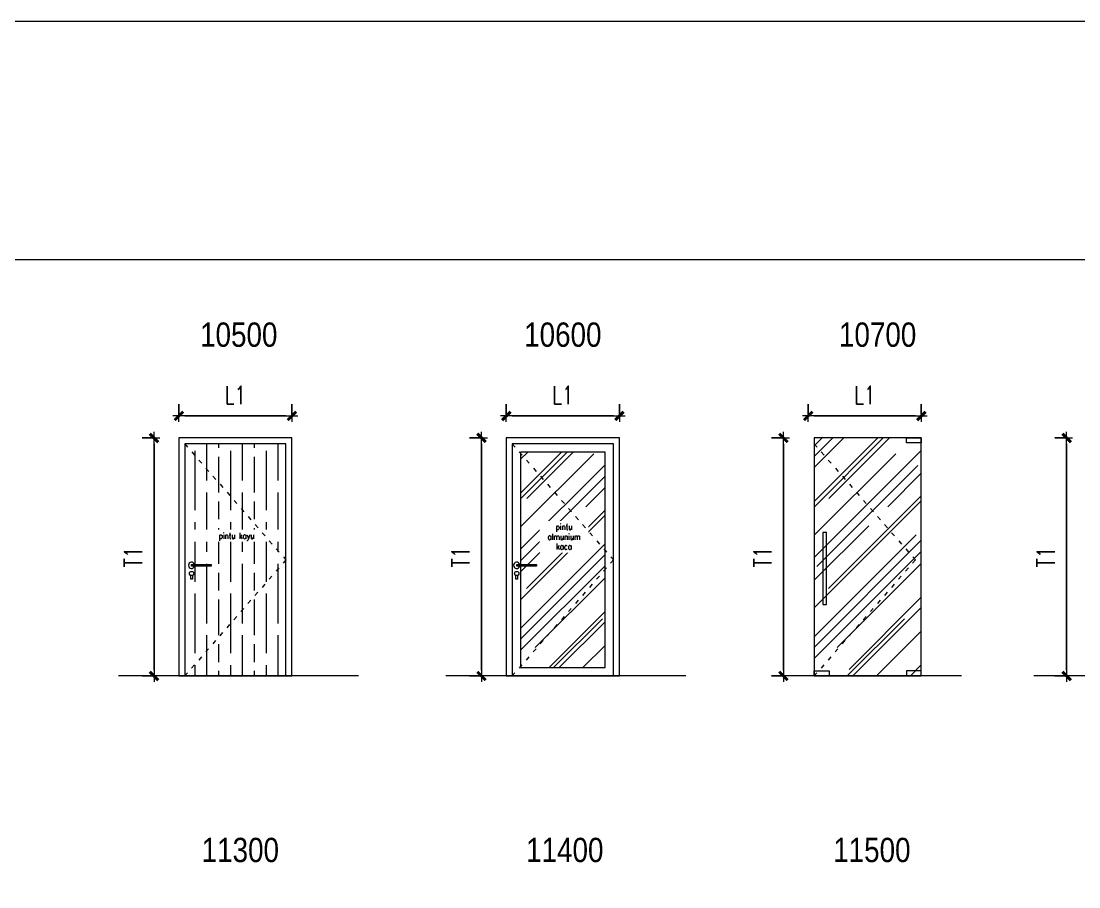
# Model space of a CAD drawing. Header units: centimetres. Extents: x 241563 to 294181, y -34797 to 61752.
# Drawn here: x 262360 to 271249, y 54478 to 61752 of the extents above; entities that cross this region are included whole.
import ezdxf

# ---------------------------------------------------------------- set-up
doc = ezdxf.new("R2010")
doc.units = ezdxf.units.CM
doc.header["$MEASUREMENT"] = 0
doc.linetypes.add('ACAD_ISO03W100', pattern=[30, 12, -18])
doc.layers.add('0.00', color=130, linetype='Continuous', lineweight=0)
doc.layers.add('0.09', color=30, linetype='Continuous', lineweight=9)
doc.styles.add('51DIM', font='SIMPLEX.shx', dxfattribs={"width": 0.85})
doc.styles.add('ISO', font='ARIALN.TTF')
doc.styles.add('TEXT', font='simplex.shx', dxfattribs={"width": 0.75})
doc.dimstyles.new('D100B', dxfattribs={"dimscale": 100, "dimtxt": 1.5, "dimasz": 0.5, "dimexe": 1, "dimexo": 2, "dimgap": 1, "dimtad": 1, "dimdec": 0, "dimzin": 0, "dimdsep": 46, "dimtxsty": 'TEXT', "dimblk1": 'tick', "dimblk2": 'tick', "dimsah": 1, "dimcen": 0, "dimclre": 15, "dimadec": 0, "dimazin": 0, "dimtfac": 1, "dimtdec": 0, "dimtix": 1, "dimtmove": 2, "dimatfit": 3, "dimldrblk": 'tick', "dimfxl": 1, "dimtolj": 1, "dimtzin": 0, "dimarcsym": 0})

# ---------------------------------------------------------------- blocks, each defined once
blk = doc.blocks.new('tick')
for p, q in [((-1, 0), (1, 0)), ((0, 1), (0, -1))]:
    blk.add_line(p, q)
at = {"const_width": 0.5}
blk.add_lwpolyline([(-0.71, -0.71), (0.71, 0.71)], dxfattribs=at)
blk = doc.blocks.new('*D19')
at = {"layer": '0.00', "color": 15, "linetype": 'Continuous', "lineweight": -2, "ltscale": 2, "transparency": 16777216}
for p, q in [((263685.8, 58450.2), (263685.8, 58535.3)), ((264635.8, 58450.2), (264635.8, 58535.3))]:
    blk.add_line(p, q, dxfattribs=at)
at = {"layer": '0.00', "color": 0, "linetype": 'Continuous', "lineweight": -2, "ltscale": 2, "transparency": 16777216}
blk.add_line((263735.8, 58435.3), (264585.8, 58435.3), dxfattribs=at)
at = {"layer": 'Defpoints', "color": 0, "linetype": 'Continuous', "ltscale": 2, "transparency": 16777216}
for p in [(264635.8, 58435.3), (263685.8, 58250.2), (264635.8, 58250.2)]:
    blk.add_point(p, dxfattribs=at)
at = {"layer": '0.00', "color": 0, "linetype": 'Continuous', "lineweight": -2, "ltscale": 2, "transparency": 16777216, "xscale": 50, "yscale": 50, "zscale": 50, "rotation": 180}
blk.add_blockref('tick', (263685.8, 58435.3), dxfattribs=at)
at = {"layer": '0.00', "color": 0, "linetype": 'Continuous', "lineweight": -2, "ltscale": 2, "transparency": 16777216, "xscale": 50, "yscale": 50, "zscale": 50}
blk.add_blockref('tick', (264635.8, 58435.3), dxfattribs=at)
at = {"layer": '0.00', "color": 0, "linetype": 'Continuous', "ltscale": 2, "transparency": 16777216, "insert": (264160.8, 58610.3), "char_height": 150, "attachment_point": 5, "style": 'TEXT'}
blk.add_mtext('\\A1;L1', dxfattribs=at)
blk = doc.blocks.new('*D20')
at = {"layer": '0.00', "color": 15, "linetype": 'Continuous', "lineweight": -2, "ltscale": 2, "transparency": 16777216}
for p, q in [((263485.8, 58250.2), (263377.1, 58250.2)), ((263485.8, 56250.2), (263377.1, 56250.2))]:
    blk.add_line(p, q, dxfattribs=at)
at = {"layer": '0.00', "color": 0, "linetype": 'Continuous', "lineweight": -2, "ltscale": 2, "transparency": 16777216}
blk.add_line((263477.1, 58200.2), (263477.1, 56300.2), dxfattribs=at)
at = {"layer": 'Defpoints', "color": 0, "linetype": 'Continuous', "ltscale": 2, "transparency": 16777216}
for p in [(263685.8, 58250.2), (263477.1, 56250.2), (263685.8, 56250.2)]:
    blk.add_point(p, dxfattribs=at)
at = {"layer": '0.00', "color": 0, "linetype": 'Continuous', "lineweight": -2, "ltscale": 2, "transparency": 16777216, "xscale": 50, "yscale": 50, "zscale": 50}
for p, rotation in [((263477.1, 58250.2), 90), ((263477.1, 56250.2), 270)]:
    blk.add_blockref('tick', p, dxfattribs=dict(at, rotation=rotation))
at = {"layer": '0.00', "color": 0, "linetype": 'Continuous', "ltscale": 2, "transparency": 16777216, "insert": (263302.1, 57250.2), "char_height": 150, "attachment_point": 5, "rotation": 90, "style": 'TEXT'}
blk.add_mtext('\\A1;T1', dxfattribs=at)
blk = doc.blocks.new('*D22')
at = {"layer": '0.00', "color": 15, "linetype": 'Continuous', "lineweight": -2, "ltscale": 2, "transparency": 16777216}
for p, q in [((266437.7, 58450.2), (266437.7, 58535.3)), ((267387.7, 58450.2), (267387.7, 58535.3))]:
    blk.add_line(p, q, dxfattribs=at)
at = {"layer": '0.00', "color": 0, "linetype": 'Continuous', "lineweight": -2, "ltscale": 2, "transparency": 16777216}
blk.add_line((266487.7, 58435.3), (267337.7, 58435.3), dxfattribs=at)
at = {"layer": 'Defpoints', "color": 0, "linetype": 'Continuous', "ltscale": 2, "transparency": 16777216}
for p in [(267387.7, 58435.3), (266437.7, 58250.2), (267387.7, 58250.2)]:
    blk.add_point(p, dxfattribs=at)
at = {"layer": '0.00', "color": 0, "linetype": 'Continuous', "lineweight": -2, "ltscale": 2, "transparency": 16777216, "xscale": 50, "yscale": 50, "zscale": 50, "rotation": 180}
blk.add_blockref('tick', (266437.7, 58435.3), dxfattribs=at)
at = {"layer": '0.00', "color": 0, "linetype": 'Continuous', "lineweight": -2, "ltscale": 2, "transparency": 16777216, "xscale": 50, "yscale": 50, "zscale": 50}
blk.add_blockref('tick', (267387.7, 58435.3), dxfattribs=at)
at = {"layer": '0.00', "color": 0, "linetype": 'Continuous', "ltscale": 2, "transparency": 16777216, "insert": (266912.7, 58610.3), "char_height": 150, "attachment_point": 5, "style": 'TEXT'}
blk.add_mtext('\\A1;L1', dxfattribs=at)
blk = doc.blocks.new('*D21')
at = {"layer": '0.00', "color": 15, "linetype": 'Continuous', "lineweight": -2, "ltscale": 2, "transparency": 16777216}
for p, q in [((266237.7, 58250.2), (266129.1, 58250.2)), ((266237.7, 56250.2), (266129.1, 56250.2))]:
    blk.add_line(p, q, dxfattribs=at)
at = {"layer": '0.00', "color": 0, "linetype": 'Continuous', "lineweight": -2, "ltscale": 2, "transparency": 16777216}
blk.add_line((266229.1, 58200.2), (266229.1, 56300.2), dxfattribs=at)
at = {"layer": 'Defpoints', "color": 0, "linetype": 'Continuous', "ltscale": 2, "transparency": 16777216}
for p in [(266437.7, 58250.2), (266229.1, 56250.2), (266437.7, 56250.2)]:
    blk.add_point(p, dxfattribs=at)
at = {"layer": '0.00', "color": 0, "linetype": 'Continuous', "lineweight": -2, "ltscale": 2, "transparency": 16777216, "xscale": 50, "yscale": 50, "zscale": 50}
for p, rotation in [((266229.1, 58250.2), 90), ((266229.1, 56250.2), 270)]:
    blk.add_blockref('tick', p, dxfattribs=dict(at, rotation=rotation))
at = {"layer": '0.00', "color": 0, "linetype": 'Continuous', "ltscale": 2, "transparency": 16777216, "insert": (266054.1, 57250.2), "char_height": 150, "attachment_point": 5, "rotation": 90, "style": 'TEXT'}
blk.add_mtext('\\A1;T1', dxfattribs=at)
blk = doc.blocks.new('*D24')
at = {"layer": '0.00', "color": 15, "linetype": 'Continuous', "lineweight": -2, "ltscale": 2, "transparency": 16777216}
for p, q in [((268975.3, 58450.2), (268975.3, 58535.3)), ((269925.3, 58450.2), (269925.3, 58535.3))]:
    blk.add_line(p, q, dxfattribs=at)
at = {"layer": '0.00', "color": 0, "linetype": 'Continuous', "lineweight": -2, "ltscale": 2, "transparency": 16777216}
blk.add_line((269025.3, 58435.3), (269875.3, 58435.3), dxfattribs=at)
at = {"layer": 'Defpoints', "color": 0, "linetype": 'Continuous', "ltscale": 2, "transparency": 16777216}
for p in [(269925.3, 58435.3), (268975.3, 58250.2), (269925.3, 58250.2)]:
    blk.add_point(p, dxfattribs=at)
at = {"layer": '0.00', "color": 0, "linetype": 'Continuous', "lineweight": -2, "ltscale": 2, "transparency": 16777216, "xscale": 50, "yscale": 50, "zscale": 50, "rotation": 180}
blk.add_blockref('tick', (268975.3, 58435.3), dxfattribs=at)
at = {"layer": '0.00', "color": 0, "linetype": 'Continuous', "lineweight": -2, "ltscale": 2, "transparency": 16777216, "xscale": 50, "yscale": 50, "zscale": 50}
blk.add_blockref('tick', (269925.3, 58435.3), dxfattribs=at)
at = {"layer": '0.00', "color": 0, "linetype": 'Continuous', "ltscale": 2, "transparency": 16777216, "insert": (269450.3, 58610.3), "char_height": 150, "attachment_point": 5, "style": 'TEXT'}
blk.add_mtext('\\A1;L1', dxfattribs=at)
blk = doc.blocks.new('*D23')
at = {"layer": '0.00', "color": 15, "linetype": 'Continuous', "lineweight": -2, "ltscale": 2, "transparency": 16777216}
for p, q in [((268775.3, 58250.2), (268666.6, 58250.2)), ((268775.3, 56250.2), (268666.6, 56250.2))]:
    blk.add_line(p, q, dxfattribs=at)
at = {"layer": '0.00', "color": 0, "linetype": 'Continuous', "lineweight": -2, "ltscale": 2, "transparency": 16777216}
blk.add_line((268766.6, 58200.2), (268766.6, 56300.2), dxfattribs=at)
at = {"layer": 'Defpoints', "color": 0, "linetype": 'Continuous', "ltscale": 2, "transparency": 16777216}
for p in [(268975.3, 58250.2), (268766.6, 56250.2), (268975.3, 56250.2)]:
    blk.add_point(p, dxfattribs=at)
at = {"layer": '0.00', "color": 0, "linetype": 'Continuous', "lineweight": -2, "ltscale": 2, "transparency": 16777216, "xscale": 50, "yscale": 50, "zscale": 50}
for p, rotation in [((268766.6, 58250.2), 90), ((268766.6, 56250.2), 270)]:
    blk.add_blockref('tick', p, dxfattribs=dict(at, rotation=rotation))
at = {"layer": '0.00', "color": 0, "linetype": 'Continuous', "ltscale": 2, "transparency": 16777216, "insert": (268591.6, 57250.2), "char_height": 150, "attachment_point": 5, "rotation": 90, "style": 'TEXT'}
blk.add_mtext('\\A1;T1', dxfattribs=at)
blk = doc.blocks.new('*D25')
at = {"layer": '0.00', "color": 15, "linetype": 'Continuous', "lineweight": -2, "ltscale": 2, "transparency": 16777216}
for p, q in [((271155, 58250.2), (271046.3, 58250.2)), ((271155, 56250.2), (271046.3, 56250.2))]:
    blk.add_line(p, q, dxfattribs=at)
at = {"layer": '0.00', "color": 0, "linetype": 'Continuous', "lineweight": -2, "ltscale": 2, "transparency": 16777216}
blk.add_line((271146.3, 58200.2), (271146.3, 56300.2), dxfattribs=at)
at = {"layer": 'Defpoints', "color": 0, "linetype": 'Continuous', "ltscale": 2, "transparency": 16777216}
for p in [(271355, 58250.2), (271146.3, 56250.2), (271355, 56250.2)]:
    blk.add_point(p, dxfattribs=at)
at = {"layer": '0.00', "color": 0, "linetype": 'Continuous', "lineweight": -2, "ltscale": 2, "transparency": 16777216, "xscale": 50, "yscale": 50, "zscale": 50}
for p, rotation in [((271146.3, 58250.2), 90), ((271146.3, 56250.2), 270)]:
    blk.add_blockref('tick', p, dxfattribs=dict(at, rotation=rotation))
at = {"layer": '0.00', "color": 0, "linetype": 'Continuous', "ltscale": 2, "transparency": 16777216, "insert": (270971.3, 57250.2), "char_height": 150, "attachment_point": 5, "rotation": 90, "style": 'TEXT'}
blk.add_mtext('\\A1;T1', dxfattribs=at)

msp = doc.modelspace()

# ---------------------------------------------------------------- hatches: boundary and pattern name
at = {"layer": '0.00', "linetype": 'Continuous', "ltscale": 2}
h = msp.add_hatch(dxfattribs=at)
h.set_pattern_fill('AR-RROOF', color=4, scale=300, angle=45)
h.set_pattern_definition([(45, (17302.4, 39292.12), (254.55844, 678.8225), [4500, -600, 1500, -300]), (45, (17478.47, 39680.32), (-494.26764, 70.0036), [900, -99, 1800, -225]), (45, (17228.15, 39578.5), (960.95812, 1245.21504), [2400, -420, 1200, -300])])
h.paths.add_polyline_path([(269025.3, 56250.2), (269925.3, 56250.2), (269925.3, 58250.2), (269025.3, 58250.2)])
at = {"layer": '0.00', "linetype": 'Continuous', "ltscale": 2, "true_color": 0xcd6928}
h = msp.add_hatch(dxfattribs=at)
h.set_pattern_fill('GOST_WOOD', color=32, scale=50)
h.set_pattern_definition([(90, (14621.28, 39292.12), (300, -2e-14), [500, -100]), (90, (14721.28, 39192.12), (300, -2e-14), [300, -75, 150, -75]), (90, (14821.28, 39042.12), (300, -2e-14), [500, -100])])
h.paths.add_polyline_path([(263735.8, 56250.2), (264585.8, 56250.2), (264585.8, 58200.2), (263735.8, 58200.2)])
at = {"layer": '0.00', "linetype": 'Continuous', "ltscale": 2}
h = msp.add_hatch(dxfattribs=at)
h.set_pattern_fill('AR-RROOF', color=4, scale=300, angle=45)
h.set_pattern_definition([(45, (14764.84, 39292.12), (254.55844, 678.8225), [4500, -600, 1500, -300]), (45, (14940.9, 39680.32), (-494.26764, 70.0036), [900, -99, 1800, -225]), (45, (14690.6, 39578.5), (960.95812, 1245.21504), [2400, -420, 1200, -300])])
h.paths.add_polyline_path([(266557.7, 56320.2), (267267.7, 56320.2), (267267.7, 58130.2), (266557.7, 58130.2)])

# ---------------------------------------------------------------- linework, layer by layer
at = {"layer": '0.00', "color": 40, "linetype": 'Continuous', "ltscale": 0.5, "true_color": 0xf8d731}
for p, q in [((265194.7, 56250.2), (263178.7, 56250.2)), ((267946.6, 56250.2), (265930.6, 56250.2)), ((270263.9, 56250.2), (268686.8, 56250.2)), ((272643.6, 56250.2), (270871.9, 56250.2))]:
    msp.add_line(p, q, dxfattribs=at)
at = {"layer": '0.00', "color": 40, "linetype": 'Continuous', "ltscale": 2, "true_color": 0xf8d731}
for points in [[(247733.3, 61752.2), (288740.3, 61752.2), (288740.3, 59746.7), (247733.3, 59746.7)], [(269925.3, 58208.3), (269801.1, 58208.3), (269801.1, 58250.2), (269925.3, 58250.2)], [(269129, 57456.8), (269098.2, 57456.8), (269098.2, 56851.7), (269129, 56851.7)], [(269025.3, 56292.1), (269149.5, 56292.1), (269149.5, 56250.2), (269025.3, 56250.2)], [(269925.3, 56292.1), (269801.1, 56292.1), (269801.1, 56250.2), (269925.3, 56250.2)]]:
    msp.add_lwpolyline(points, close=True, dxfattribs=at)
at = {"layer": '0.00', "color": 40, "linetype": 'Continuous', "ltscale": 0.5, "true_color": 0xf8d731}
for points in [[(263685.8, 56250.2), (264635.8, 56250.2), (264635.8, 58250.2), (263685.8, 58250.2)], [(266437.7, 56250.2), (267387.7, 56250.2), (267387.7, 58250.2), (266437.7, 58250.2)], [(269025.3, 56250.2), (269925.3, 56250.2), (269925.3, 58250.2), (269025.3, 58250.2)], [(263735.8, 56250.2), (264585.8, 56250.2), (264585.8, 58200.2), (263735.8, 58200.2)], [(266487.7, 56250.2), (267337.7, 56250.2), (267337.7, 58200.2), (266487.7, 58200.2)], [(266557.7, 56320.2), (267267.7, 56320.2), (267267.7, 58130.2), (266557.7, 58130.2)], [(263792.6, 57187.7), (263957.9, 57187.7), (263957.9, 57172), (263792.6, 57172)], [(266525.2, 57187.7), (266690.5, 57187.7), (266690.5, 57172), (266525.2, 57172)]]:
    msp.add_lwpolyline(points, close=True, dxfattribs=at)
at = {"layer": '0.00', "color": 40, "linetype": 'ACAD_ISO03W100', "ltscale": 3, "true_color": 0xf8d731}
msp.add_lwpolyline([(269025.3, 58200.2), (269875.3, 57225.2), (269025.3, 56250.2)], dxfattribs=at)
at = {"layer": '0.00', "color": 40, "linetype": 'Continuous', "ltscale": 0.5, "true_color": 0xf8d731}
for points in [[(263800, 57094.6), (263800, 57064.8), (263785.2, 57064.8), (263785.2, 57094.6)], [(266532.6, 57094.6), (266532.6, 57064.8), (266517.7, 57064.8), (266517.7, 57094.6)]]:
    msp.add_lwpolyline(points, dxfattribs=at)
for centre in [(263792.6, 57111.2), (266525.2, 57111.2)]:
    msp.add_circle(centre, 18.1, dxfattribs=at)
for centre in [(263792.6, 57179.8), (266525.2, 57179.8)]:
    msp.add_arc(centre, 25.9, 17.67913, 342.32087, dxfattribs=at)

# ---------------------------------------------------------------- texts
at = {"layer": '0.00', "color": 40, "linetype": 'Continuous', "true_color": 0xf8d731, "char_height": 204.1, "width": 604.134, "attachment_point": 1, "style": 'ISO'}
for s, insert in [('10500', (263864.1, 59220.2)), ('10600', (266587.5, 59220.2)), ('10700', (269233, 59220.2)), ('11300', (263877.3, 54890.1)), ('11400', (266604, 54890.1)), ('11500', (269184.5, 54890.1))]:
    msp.add_mtext(s, dxfattribs=dict(at, insert=insert))

# ---------------------------------------------------------------- dimensions: what is measured, and where the dimension line sits
at = {"layer": '0.00', "color": 6, "linetype": 'Continuous', "ltscale": 2}
for base, p1, p2, picture, middle in [((264635.8, 58435.3), (263685.8, 58250.2), (264635.8, 58250.2), '*D19', (264160.8, 58610.3)), ((267387.7, 58435.3), (266437.7, 58250.2), (267387.7, 58250.2), '*D22', (266912.7, 58610.3)), ((269925.3, 58435.3), (268975.3, 58250.2), (269925.3, 58250.2), '*D24', (269450.3, 58610.3))]:
    dim = msp.add_linear_dim(base=base, p1=p1, p2=p2, text='L1', dimstyle='D100B', dxfattribs=at)
    dim.commit()
    dim.dimension.update_dxf_attribs({"geometry": picture, "text_midpoint": middle})
for base, p1, p2, picture, middle in [((263477.1, 56250.2), (263685.8, 58250.2), (263685.8, 56250.2), '*D20', (263302.1, 57250.2)), ((266229.1, 56250.2), (266437.7, 58250.2), (266437.7, 56250.2), '*D21', (266054.1, 57250.2)), ((268766.6, 56250.2), (268975.3, 58250.2), (268975.3, 56250.2), '*D23', (268591.6, 57250.2)), ((271146.3, 56250.2), (271355, 58250.2), (271355, 56250.2), '*D25', (270971.3, 57250.2))]:
    dim = msp.add_linear_dim(base=base, p1=p1, p2=p2, angle=90, text='T1', dimstyle='D100B', dxfattribs=at)
    dim.commit()
    dim.dimension.update_dxf_attribs({"geometry": picture, "text_midpoint": middle})

# ---------------------------------------------------------------- next in the draw order: texts
at = {"layer": '0.09', "color": 2, "lineweight": 18, "char_height": 50, "attachment_point": 5, "style": '51DIM', "bg_fill": 3, "box_fill_scale": 1.5, "bg_fill_color": 256, "bg_fill_transparency": 0}
for s, insert, width in [('{\\C256;pintu \\Palmunium \\Pkaca}', (266922.4, 57420.2), 357.616), ('{\\C256;pintu kayu}', (264170.5, 57420.2), 718.204)]:
    msp.add_mtext(s, dxfattribs=dict(at, insert=insert, width=width))

# ---------------------------------------------------------------- next in the draw order: linework, layer by layer
at = {"layer": '0.00', "color": 40, "linetype": 'Continuous', "ltscale": 2, "true_color": 0xf8d731}
msp.add_lwpolyline([(247733.3, 61752.2), (288740.3, 61752.2), (288740.3, 45822.8), (247733.3, 45822.8)], close=True, dxfattribs=at)
at = {"layer": '0.00', "color": 40, "linetype": 'ACAD_ISO03W100', "ltscale": 3, "true_color": 0xf8d731}
for points in [[(263735.8, 58200.2), (264585.8, 57225.2), (263735.8, 56250.2)], [(266487.7, 58200.2), (267337.7, 57225.2), (266487.7, 56250.2)]]:
    msp.add_lwpolyline(points, dxfattribs=at)

doc.saveas('drawing.dxf')
